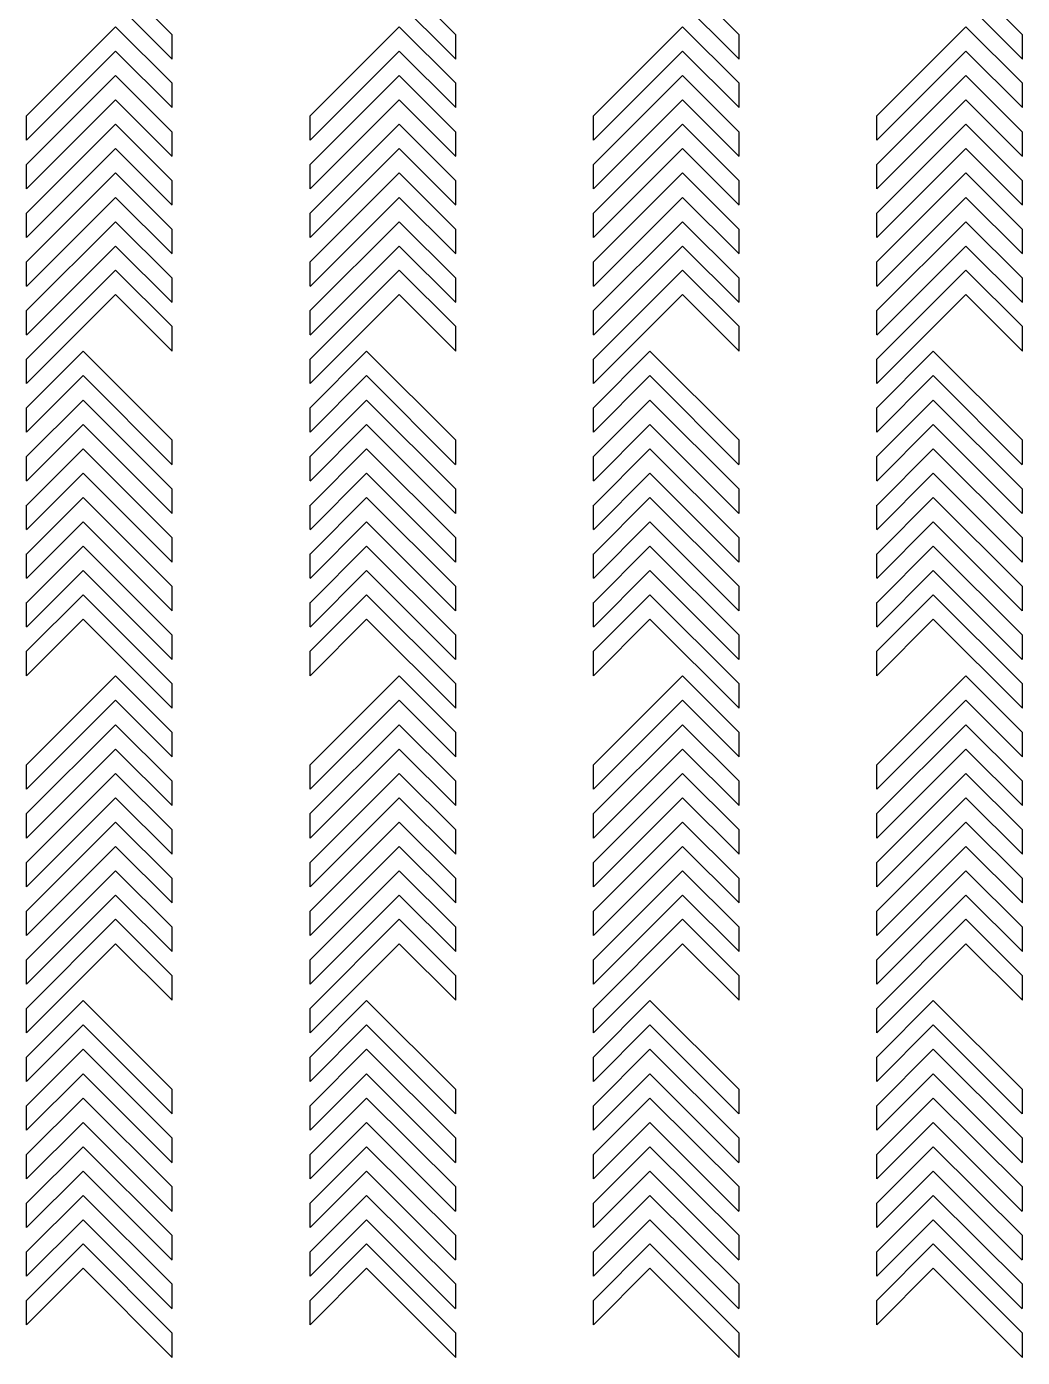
# Model space of a CAD drawing. Header units: millimetres. Extents: x 46777 to 318235, y 145162 to 336036.
# Drawn here: x 154949 to 155972, y 179256 to 180622 of the extents above; entities that cross this region are included whole.
import ezdxf

# ---------------------------------------------------------------- set-up
doc = ezdxf.new("R2010")
doc.units = ezdxf.units.MM

msp = doc.modelspace()

# ---------------------------------------------------------------- linework, layer by layer
at = {"color": 40, "true_color": 0xf8d731}
for p, q in [((155099.1, 180613.8), (155007.6, 180705.3)), ((155390.1, 180613.8), (155298.6, 180705.3)), ((155681.1, 180613.8), (155589.6, 180705.3)), ((155972.1, 180613.8), (155880.6, 180705.3)), ((155099.1, 180588.8), (155007.6, 180680.3)), ((155390.1, 180588.8), (155298.6, 180680.3)), ((155681.1, 180588.8), (155589.6, 180680.3)), ((155972.1, 180588.8), (155880.6, 180680.3)), ((154949.4, 180530.6), (155040.9, 180622)), ((155040.9, 180622), (155099.1, 180564)), ((155240.5, 180530.6), (155331.9, 180622)), ((155331.9, 180622), (155390.1, 180564)), ((155531.5, 180530.6), (155622.9, 180622)), ((155622.9, 180622), (155681.1, 180564)), ((155822.5, 180530.6), (155913.9, 180622)), ((155913.9, 180622), (155972.1, 180564)), ((155099.1, 180588.8), (155099.1, 180613.8)), ((155390.1, 180588.8), (155390.1, 180613.8)), ((155681.1, 180588.8), (155681.1, 180613.8)), ((155972.1, 180588.8), (155972.1, 180613.8)), ((154949.5, 180505.6), (155040.9, 180597)), ((155040.9, 180597), (155099.1, 180539)), ((155240.5, 180505.6), (155331.9, 180597)), ((155331.9, 180597), (155390.1, 180539)), ((155531.5, 180505.6), (155622.9, 180597)), ((155622.9, 180597), (155681.1, 180539)), ((155822.5, 180505.6), (155913.9, 180597)), ((155913.9, 180597), (155972.1, 180539)), ((154949.4, 180480.5), (155040.9, 180571.8)), ((155040.9, 180571.8), (155099.1, 180513.8)), ((155099.1, 180539), (155099.1, 180564)), ((155240.5, 180480.5), (155331.9, 180571.8)), ((155331.9, 180571.8), (155390.1, 180513.8)), ((155390.1, 180539), (155390.1, 180564)), ((155531.5, 180480.5), (155622.9, 180571.8)), ((155622.9, 180571.8), (155681.1, 180513.8)), ((155681.1, 180539), (155681.1, 180564)), ((155822.5, 180480.5), (155913.9, 180571.8)), ((155913.9, 180571.8), (155972.1, 180513.8)), ((155972.1, 180539), (155972.1, 180564)), ((154949.5, 180455.4), (155040.9, 180546.8)), ((155040.9, 180546.8), (155099.1, 180488.8)), ((155240.5, 180455.4), (155331.9, 180546.8)), ((155331.9, 180546.8), (155390.1, 180488.8)), ((155531.5, 180455.4), (155622.9, 180546.8)), ((155622.9, 180546.8), (155681.1, 180488.8)), ((155822.5, 180455.4), (155913.9, 180546.8)), ((155913.9, 180546.8), (155972.1, 180488.8)), ((154949.4, 180505.6), (154949.4, 180530.6)), ((154949.4, 180430.5), (155040.9, 180521.8)), ((155040.9, 180521.8), (155099.1, 180463.8)), ((155240.5, 180505.6), (155240.5, 180530.6)), ((155240.5, 180430.5), (155331.9, 180521.8)), ((155331.9, 180521.8), (155390.1, 180463.8)), ((155531.5, 180505.6), (155531.5, 180530.6)), ((155531.5, 180430.5), (155622.9, 180521.8)), ((155622.9, 180521.8), (155681.1, 180463.8)), ((155822.5, 180505.6), (155822.5, 180530.6)), ((155822.5, 180430.5), (155913.9, 180521.8)), ((155913.9, 180521.8), (155972.1, 180463.8)), ((155099.1, 180489), (155099.1, 180514)), ((155390.1, 180489), (155390.1, 180514)), ((155681.1, 180489), (155681.1, 180514)), ((155972.1, 180489), (155972.1, 180514)), ((154949.5, 180405.4), (155040.9, 180496.8)), ((155040.9, 180496.8), (155099.1, 180438.8)), ((155240.5, 180405.4), (155331.9, 180496.8)), ((155331.9, 180496.8), (155390.1, 180438.8)), ((155531.5, 180405.4), (155622.9, 180496.8)), ((155622.9, 180496.8), (155681.1, 180438.8)), ((155822.5, 180405.4), (155913.9, 180496.8)), ((155913.9, 180496.8), (155972.1, 180438.8)), ((154949.4, 180455.5), (154949.4, 180480.5)), ((154949.4, 180380.5), (155040.9, 180471.8)), ((155040.9, 180471.8), (155099.1, 180413.8)), ((155240.5, 180455.5), (155240.5, 180480.5)), ((155240.5, 180380.5), (155331.9, 180471.8)), ((155331.9, 180471.8), (155390.1, 180413.8)), ((155531.5, 180455.5), (155531.5, 180480.5)), ((155531.5, 180380.5), (155622.9, 180471.8)), ((155622.9, 180471.8), (155681.1, 180413.8)), ((155822.5, 180455.5), (155822.5, 180480.5)), ((155822.5, 180380.5), (155913.9, 180471.8)), ((155913.9, 180471.8), (155972.1, 180413.8)), ((155099.1, 180439), (155099.1, 180464)), ((155390.1, 180439), (155390.1, 180464)), ((155681.1, 180439), (155681.1, 180464)), ((155972.1, 180439), (155972.1, 180464)), ((154949.5, 180355.4), (155040.9, 180446.8)), ((155040.9, 180446.8), (155099.1, 180388.8)), ((155240.5, 180355.4), (155331.9, 180446.8)), ((155331.9, 180446.8), (155390.1, 180388.8)), ((155531.5, 180355.4), (155622.9, 180446.8)), ((155622.9, 180446.8), (155681.1, 180388.8)), ((155822.5, 180355.4), (155913.9, 180446.8)), ((155913.9, 180446.8), (155972.1, 180388.8)), ((154949.4, 180405.5), (154949.4, 180430.5)), ((155240.5, 180405.5), (155240.5, 180430.5)), ((155531.5, 180405.5), (155531.5, 180430.5)), ((155822.5, 180405.5), (155822.5, 180430.5)), ((154949.4, 180330.5), (155040.9, 180421.8)), ((155040.9, 180421.8), (155099.1, 180363.8)), ((155099.1, 180389), (155099.1, 180414)), ((155240.5, 180330.5), (155331.9, 180421.8)), ((155331.9, 180421.8), (155390.1, 180363.8)), ((155390.1, 180389), (155390.1, 180414)), ((155531.5, 180330.5), (155622.9, 180421.8)), ((155622.9, 180421.8), (155681.1, 180363.8)), ((155681.1, 180389), (155681.1, 180414)), ((155822.5, 180330.5), (155913.9, 180421.8)), ((155913.9, 180421.8), (155972.1, 180363.8)), ((155972.1, 180389), (155972.1, 180414)), ((154949.5, 180305.4), (155040.9, 180396.8)), ((155040.9, 180396.8), (155099.1, 180338.8)), ((155240.5, 180305.4), (155331.9, 180396.8)), ((155331.9, 180396.8), (155390.1, 180338.8)), ((155531.5, 180305.4), (155622.9, 180396.8)), ((155622.9, 180396.8), (155681.1, 180338.8)), ((155822.5, 180305.4), (155913.9, 180396.8)), ((155913.9, 180396.8), (155972.1, 180338.8)), ((154949.4, 180355.5), (154949.4, 180380.5)), ((154949.4, 180280.5), (155040.9, 180372)), ((155040.9, 180372), (155099.1, 180314)), ((155240.5, 180355.5), (155240.5, 180380.5)), ((155240.5, 180280.5), (155331.9, 180372)), ((155331.9, 180372), (155390.1, 180314)), ((155531.5, 180355.5), (155531.5, 180380.5)), ((155531.5, 180280.5), (155622.9, 180372)), ((155622.9, 180372), (155681.1, 180314)), ((155822.5, 180355.5), (155822.5, 180380.5)), ((155822.5, 180280.5), (155913.9, 180372)), ((155913.9, 180372), (155972.1, 180314)), ((155099.1, 180339), (155099.1, 180364)), ((155390.1, 180339), (155390.1, 180364)), ((155681.1, 180339), (155681.1, 180364)), ((155972.1, 180339), (155972.1, 180364)), ((154949.4, 180255.5), (155040.9, 180347)), ((155040.9, 180347), (155099.1, 180289)), ((155240.5, 180255.5), (155331.9, 180347)), ((155331.9, 180347), (155390.1, 180289)), ((155531.5, 180255.5), (155622.9, 180347)), ((155622.9, 180347), (155681.1, 180289)), ((155822.5, 180255.5), (155913.9, 180347)), ((155913.9, 180347), (155972.1, 180289)), ((154949.4, 180305.5), (154949.4, 180330.5)), ((155240.5, 180305.5), (155240.5, 180330.5)), ((155531.5, 180305.5), (155531.5, 180330.5)), ((155822.5, 180305.5), (155822.5, 180330.5)), ((155099.1, 180289), (155099.1, 180314)), ((155390.1, 180289), (155390.1, 180314)), ((155681.1, 180289), (155681.1, 180314)), ((155972.1, 180289), (155972.1, 180314)), ((154949.4, 180255.5), (154949.4, 180280.5)), ((155007.6, 180288.7), (154949.5, 180230.6)), ((155099.1, 180197.3), (155007.6, 180288.7)), ((155298.6, 180288.7), (155240.5, 180230.6)), ((155240.5, 180255.5), (155240.5, 180280.5)), ((155390.1, 180197.3), (155298.6, 180288.7)), ((155589.6, 180288.7), (155531.5, 180230.6)), ((155531.5, 180255.5), (155531.5, 180280.5)), ((155681.1, 180197.3), (155589.6, 180288.7)), ((155880.6, 180288.7), (155822.5, 180230.6)), ((155822.5, 180255.5), (155822.5, 180280.5)), ((155972.1, 180197.3), (155880.6, 180288.7)), ((155007.6, 180263.7), (154949.5, 180205.6)), ((155099, 180172.2), (155007.6, 180263.7)), ((155298.6, 180263.7), (155240.5, 180205.6)), ((155390, 180172.2), (155298.6, 180263.7)), ((155589.6, 180263.7), (155531.5, 180205.6)), ((155681, 180172.2), (155589.6, 180263.7)), ((155880.6, 180263.7), (155822.5, 180205.6)), ((155972, 180172.2), (155880.6, 180263.7)), ((155007.6, 180238.5), (154949.5, 180180.5)), ((155099.1, 180147.2), (155007.6, 180238.5)), ((155298.6, 180238.5), (155240.5, 180180.5)), ((155390.1, 180147.2), (155298.6, 180238.5)), ((155589.6, 180238.5), (155531.5, 180180.5)), ((155681.1, 180147.2), (155589.6, 180238.5)), ((155880.6, 180238.5), (155822.5, 180180.5)), ((155972.1, 180147.2), (155880.6, 180238.5)), ((154949.5, 180205.6), (154949.5, 180230.6)), ((155240.5, 180205.6), (155240.5, 180230.6)), ((155531.5, 180205.6), (155531.5, 180230.6)), ((155822.5, 180205.6), (155822.5, 180230.6)), ((155007.6, 180213.5), (154949.5, 180155.5)), ((155099, 180122.1), (155007.6, 180213.5)), ((155298.6, 180213.5), (155240.5, 180155.5)), ((155390, 180122.1), (155298.6, 180213.5)), ((155589.6, 180213.5), (155531.5, 180155.5)), ((155681, 180122.1), (155589.6, 180213.5)), ((155880.6, 180213.5), (155822.5, 180155.5)), ((155972, 180122.1), (155880.6, 180213.5)), ((155099.1, 180172.3), (155099.1, 180197.3)), ((155390.1, 180172.3), (155390.1, 180197.3)), ((155681.1, 180172.3), (155681.1, 180197.3)), ((155972.1, 180172.3), (155972.1, 180197.3)), ((155007.6, 180188.5), (154949.5, 180130.5)), ((154949.5, 180155.6), (154949.5, 180180.6)), ((155099.1, 180097.2), (155007.6, 180188.5)), ((155298.6, 180188.5), (155240.5, 180130.5)), ((155240.5, 180155.6), (155240.5, 180180.6)), ((155390.1, 180097.2), (155298.6, 180188.5)), ((155589.6, 180188.5), (155531.5, 180130.5)), ((155531.5, 180155.6), (155531.5, 180180.6)), ((155681.1, 180097.2), (155589.6, 180188.5)), ((155880.6, 180188.5), (155822.5, 180130.5)), ((155822.5, 180155.6), (155822.5, 180180.6)), ((155972.1, 180097.2), (155880.6, 180188.5)), ((155007.6, 180163.5), (154949.5, 180105.5)), ((155099, 180072.1), (155007.6, 180163.5)), ((155298.6, 180163.5), (155240.5, 180105.5)), ((155390, 180072.1), (155298.6, 180163.5)), ((155589.6, 180163.5), (155531.5, 180105.5)), ((155681, 180072.1), (155589.6, 180163.5)), ((155880.6, 180163.5), (155822.5, 180105.5)), ((155972, 180072.1), (155880.6, 180163.5)), ((155099.1, 180122.2), (155099.1, 180147.2)), ((155390.1, 180122.2), (155390.1, 180147.2)), ((155681.1, 180122.2), (155681.1, 180147.2)), ((155972.1, 180122.2), (155972.1, 180147.2)), ((155007.6, 180138.5), (154949.5, 180080.5)), ((154949.5, 180105.6), (154949.5, 180130.6)), ((155099.1, 180047.2), (155007.6, 180138.5)), ((155298.6, 180138.5), (155240.5, 180080.5)), ((155240.5, 180105.6), (155240.5, 180130.6)), ((155390.1, 180047.2), (155298.6, 180138.5)), ((155589.6, 180138.5), (155531.5, 180080.5)), ((155531.5, 180105.6), (155531.5, 180130.6)), ((155681.1, 180047.2), (155589.6, 180138.5)), ((155880.6, 180138.5), (155822.5, 180080.5)), ((155822.5, 180105.6), (155822.5, 180130.6)), ((155972.1, 180047.2), (155880.6, 180138.5)), ((155007.6, 180113.5), (154949.5, 180055.5)), ((155099, 180022.1), (155007.6, 180113.5)), ((155298.6, 180113.5), (155240.5, 180055.5)), ((155390, 180022.1), (155298.6, 180113.5)), ((155589.6, 180113.5), (155531.5, 180055.5)), ((155681, 180022.1), (155589.6, 180113.5)), ((155880.6, 180113.5), (155822.5, 180055.5)), ((155972, 180022.1), (155880.6, 180113.5)), ((155007.6, 180088.5), (154949.5, 180030.5)), ((155099.1, 179997.2), (155007.6, 180088.5)), ((155099.1, 180072.2), (155099.1, 180097.2)), ((155298.6, 180088.5), (155240.5, 180030.5)), ((155390.1, 179997.2), (155298.6, 180088.5)), ((155390.1, 180072.2), (155390.1, 180097.2)), ((155589.6, 180088.5), (155531.5, 180030.5)), ((155681.1, 179997.2), (155589.6, 180088.5)), ((155681.1, 180072.2), (155681.1, 180097.2)), ((155880.6, 180088.5), (155822.5, 180030.5)), ((155972.1, 179997.2), (155880.6, 180088.5)), ((155972.1, 180072.2), (155972.1, 180097.2)), ((154949.5, 180055.6), (154949.5, 180080.6)), ((155240.5, 180055.6), (155240.5, 180080.6)), ((155531.5, 180055.6), (155531.5, 180080.6)), ((155822.5, 180055.6), (155822.5, 180080.6)), ((155007.6, 180063.5), (154949.5, 180005.5)), ((155099, 179972.1), (155007.6, 180063.5)), ((155298.6, 180063.5), (155240.5, 180005.5)), ((155390, 179972.1), (155298.6, 180063.5)), ((155589.6, 180063.5), (155531.5, 180005.5)), ((155681, 179972.1), (155589.6, 180063.5)), ((155880.6, 180063.5), (155822.5, 180005.5)), ((155972, 179972.1), (155880.6, 180063.5)), ((155099.1, 180022.2), (155099.1, 180047.2)), ((155390.1, 180022.2), (155390.1, 180047.2)), ((155681.1, 180022.2), (155681.1, 180047.2)), ((155972.1, 180022.2), (155972.1, 180047.2)), ((155007.6, 180038.7), (154949.5, 179980.6)), ((154949.5, 180005.6), (154949.5, 180030.6)), ((155099.1, 179947.2), (155007.6, 180038.7)), ((155298.6, 180038.7), (155240.5, 179980.6)), ((155240.5, 180005.6), (155240.5, 180030.6)), ((155390.1, 179947.2), (155298.6, 180038.7)), ((155589.6, 180038.7), (155531.5, 179980.6)), ((155531.5, 180005.6), (155531.5, 180030.6)), ((155681.1, 179947.2), (155589.6, 180038.7)), ((155880.6, 180038.7), (155822.5, 179980.6)), ((155822.5, 180005.6), (155822.5, 180030.6)), ((155972.1, 179947.2), (155880.6, 180038.7)), ((155007.6, 180013.7), (154949.5, 179955.6)), ((155099.1, 179922.2), (155007.6, 180013.7)), ((155298.6, 180013.7), (155240.5, 179955.6)), ((155390.1, 179922.2), (155298.6, 180013.7)), ((155589.6, 180013.7), (155531.5, 179955.6)), ((155681.1, 179922.2), (155589.6, 180013.7)), ((155880.6, 180013.7), (155822.5, 179955.6)), ((155972.1, 179922.2), (155880.6, 180013.7)), ((155099.1, 179972.2), (155099.1, 179997.2)), ((155390.1, 179972.2), (155390.1, 179997.2)), ((155681.1, 179972.2), (155681.1, 179997.2)), ((155972.1, 179972.2), (155972.1, 179997.2)), ((154949.5, 179955.6), (154949.5, 179980.6)), ((155240.5, 179955.6), (155240.5, 179980.6)), ((155531.5, 179955.6), (155531.5, 179980.6)), ((155822.5, 179955.6), (155822.5, 179980.6)), ((154949.4, 179864), (155040.9, 179955.4)), ((155040.9, 179955.4), (155099.1, 179897.4)), ((155240.5, 179864), (155331.9, 179955.4)), ((155331.9, 179955.4), (155390.1, 179897.4)), ((155531.5, 179864), (155622.9, 179955.4)), ((155622.9, 179955.4), (155681.1, 179897.4)), ((155822.5, 179864), (155913.9, 179955.4)), ((155913.9, 179955.4), (155972.1, 179897.4)), ((155099.1, 179922.2), (155099.1, 179947.2)), ((155390.1, 179922.2), (155390.1, 179947.2)), ((155681.1, 179922.2), (155681.1, 179947.2)), ((155972.1, 179922.2), (155972.1, 179947.2)), ((154949.5, 179839), (155040.9, 179930.4)), ((155040.9, 179930.4), (155099.1, 179872.4)), ((155240.5, 179839), (155331.9, 179930.4)), ((155331.9, 179930.4), (155390.1, 179872.4)), ((155531.5, 179839), (155622.9, 179930.4)), ((155622.9, 179930.4), (155681.1, 179872.4)), ((155822.5, 179839), (155913.9, 179930.4)), ((155913.9, 179930.4), (155972.1, 179872.4)), ((154949.4, 179813.9), (155040.9, 179905.2)), ((155040.9, 179905.2), (155099.1, 179847.2)), ((155099.1, 179872.4), (155099.1, 179897.4)), ((155240.5, 179813.9), (155331.9, 179905.2)), ((155331.9, 179905.2), (155390.1, 179847.2)), ((155390.1, 179872.4), (155390.1, 179897.4)), ((155531.5, 179813.9), (155622.9, 179905.2)), ((155622.9, 179905.2), (155681.1, 179847.2)), ((155681.1, 179872.4), (155681.1, 179897.4)), ((155822.5, 179813.9), (155913.9, 179905.2)), ((155913.9, 179905.2), (155972.1, 179847.2)), ((155972.1, 179872.4), (155972.1, 179897.4)), ((154949.5, 179788.8), (155040.9, 179880.2)), ((155040.9, 179880.2), (155099.1, 179822.2)), ((155240.5, 179788.8), (155331.9, 179880.2)), ((155331.9, 179880.2), (155390.1, 179822.2)), ((155531.5, 179788.8), (155622.9, 179880.2)), ((155622.9, 179880.2), (155681.1, 179822.2)), ((155822.5, 179788.8), (155913.9, 179880.2)), ((155913.9, 179880.2), (155972.1, 179822.2)), ((154949.4, 179839), (154949.4, 179864)), ((154949.4, 179763.9), (155040.9, 179855.2)), ((155040.9, 179855.2), (155099.1, 179797.2)), ((155240.5, 179839), (155240.5, 179864)), ((155240.5, 179763.9), (155331.9, 179855.2)), ((155331.9, 179855.2), (155390.1, 179797.2)), ((155531.5, 179839), (155531.5, 179864)), ((155531.5, 179763.9), (155622.9, 179855.2)), ((155622.9, 179855.2), (155681.1, 179797.2)), ((155822.5, 179839), (155822.5, 179864)), ((155822.5, 179763.9), (155913.9, 179855.2)), ((155913.9, 179855.2), (155972.1, 179797.2)), ((155099.1, 179822.4), (155099.1, 179847.4)), ((155390.1, 179822.4), (155390.1, 179847.4)), ((155681.1, 179822.4), (155681.1, 179847.4)), ((155972.1, 179822.4), (155972.1, 179847.4)), ((154949.5, 179738.8), (155040.9, 179830.2)), ((155040.9, 179830.2), (155099.1, 179772.2)), ((155240.5, 179738.8), (155331.9, 179830.2)), ((155331.9, 179830.2), (155390.1, 179772.2)), ((155531.5, 179738.8), (155622.9, 179830.2)), ((155622.9, 179830.2), (155681.1, 179772.2)), ((155822.5, 179738.8), (155913.9, 179830.2)), ((155913.9, 179830.2), (155972.1, 179772.2)), ((154949.4, 179788.9), (154949.4, 179813.9)), ((155240.5, 179788.9), (155240.5, 179813.9)), ((155531.5, 179788.9), (155531.5, 179813.9)), ((155822.5, 179788.9), (155822.5, 179813.9)), ((154949.4, 179713.9), (155040.9, 179805.2)), ((155040.9, 179805.2), (155099.1, 179747.2)), ((155099.1, 179772.4), (155099.1, 179797.4)), ((155240.5, 179713.9), (155331.9, 179805.2)), ((155331.9, 179805.2), (155390.1, 179747.2)), ((155390.1, 179772.4), (155390.1, 179797.4)), ((155531.5, 179713.9), (155622.9, 179805.2)), ((155622.9, 179805.2), (155681.1, 179747.2)), ((155681.1, 179772.4), (155681.1, 179797.4)), ((155822.5, 179713.9), (155913.9, 179805.2)), ((155913.9, 179805.2), (155972.1, 179747.2)), ((155972.1, 179772.4), (155972.1, 179797.4)), ((154949.5, 179688.8), (155040.9, 179780.2)), ((155040.9, 179780.2), (155099.1, 179722.2)), ((155240.5, 179688.8), (155331.9, 179780.2)), ((155331.9, 179780.2), (155390.1, 179722.2)), ((155531.5, 179688.8), (155622.9, 179780.2)), ((155622.9, 179780.2), (155681.1, 179722.2)), ((155822.5, 179688.8), (155913.9, 179780.2)), ((155913.9, 179780.2), (155972.1, 179722.2)), ((154949.4, 179738.9), (154949.4, 179763.9)), ((155240.5, 179738.9), (155240.5, 179763.9)), ((155531.5, 179738.9), (155531.5, 179763.9)), ((155822.5, 179738.9), (155822.5, 179763.9)), ((154949.4, 179663.9), (155040.9, 179755.2)), ((155040.9, 179755.2), (155099.1, 179697.2)), ((155099.1, 179722.4), (155099.1, 179747.4)), ((155240.5, 179663.9), (155331.9, 179755.2)), ((155331.9, 179755.2), (155390.1, 179697.2)), ((155390.1, 179722.4), (155390.1, 179747.4)), ((155531.5, 179663.9), (155622.9, 179755.2)), ((155622.9, 179755.2), (155681.1, 179697.2)), ((155681.1, 179722.4), (155681.1, 179747.4)), ((155822.5, 179663.9), (155913.9, 179755.2)), ((155913.9, 179755.2), (155972.1, 179697.2)), ((155972.1, 179722.4), (155972.1, 179747.4)), ((154949.5, 179638.8), (155040.9, 179730.2)), ((155040.9, 179730.2), (155099.1, 179672.2)), ((155240.5, 179638.8), (155331.9, 179730.2)), ((155331.9, 179730.2), (155390.1, 179672.2)), ((155531.5, 179638.8), (155622.9, 179730.2)), ((155622.9, 179730.2), (155681.1, 179672.2)), ((155822.5, 179638.8), (155913.9, 179730.2)), ((155913.9, 179730.2), (155972.1, 179672.2)), ((154949.4, 179688.9), (154949.4, 179713.9)), ((154949.4, 179613.9), (155040.9, 179705.4)), ((155040.9, 179705.4), (155099.1, 179647.4)), ((155240.5, 179688.9), (155240.5, 179713.9)), ((155240.5, 179613.9), (155331.9, 179705.4)), ((155331.9, 179705.4), (155390.1, 179647.4)), ((155531.5, 179688.9), (155531.5, 179713.9)), ((155531.5, 179613.9), (155622.9, 179705.4)), ((155622.9, 179705.4), (155681.1, 179647.4)), ((155822.5, 179688.9), (155822.5, 179713.9)), ((155822.5, 179613.9), (155913.9, 179705.4)), ((155913.9, 179705.4), (155972.1, 179647.4)), ((155099.1, 179672.4), (155099.1, 179697.4)), ((155390.1, 179672.4), (155390.1, 179697.4)), ((155681.1, 179672.4), (155681.1, 179697.4)), ((155972.1, 179672.4), (155972.1, 179697.4)), ((154949.4, 179588.9), (155040.9, 179680.4)), ((155040.9, 179680.4), (155099.1, 179622.4)), ((155240.5, 179588.9), (155331.9, 179680.4)), ((155331.9, 179680.4), (155390.1, 179622.4)), ((155531.5, 179588.9), (155622.9, 179680.4)), ((155622.9, 179680.4), (155681.1, 179622.4)), ((155822.5, 179588.9), (155913.9, 179680.4)), ((155913.9, 179680.4), (155972.1, 179622.4)), ((154949.4, 179638.9), (154949.4, 179663.9)), ((155240.5, 179638.9), (155240.5, 179663.9)), ((155531.5, 179638.9), (155531.5, 179663.9)), ((155822.5, 179638.9), (155822.5, 179663.9)), ((155099.1, 179622.4), (155099.1, 179647.4)), ((155390.1, 179622.4), (155390.1, 179647.4)), ((155681.1, 179622.4), (155681.1, 179647.4)), ((155972.1, 179622.4), (155972.1, 179647.4)), ((155007.6, 179622.1), (154949.5, 179564)), ((155099.1, 179530.7), (155007.6, 179622.1)), ((155298.6, 179622.1), (155240.5, 179564)), ((155390.1, 179530.7), (155298.6, 179622.1)), ((155589.6, 179622.1), (155531.5, 179564)), ((155681.1, 179530.7), (155589.6, 179622.1)), ((155880.6, 179622.1), (155822.5, 179564)), ((155972.1, 179530.7), (155880.6, 179622.1)), ((154949.4, 179588.9), (154949.4, 179613.9)), ((155240.5, 179588.9), (155240.5, 179613.9)), ((155531.5, 179588.9), (155531.5, 179613.9)), ((155822.5, 179588.9), (155822.5, 179613.9)), ((155007.6, 179597.1), (154949.5, 179539)), ((155099, 179505.6), (155007.6, 179597.1)), ((155298.6, 179597.1), (155240.5, 179539)), ((155390, 179505.6), (155298.6, 179597.1)), ((155589.6, 179597.1), (155531.5, 179539)), ((155681, 179505.6), (155589.6, 179597.1)), ((155880.6, 179597.1), (155822.5, 179539)), ((155972, 179505.6), (155880.6, 179597.1)), ((155007.6, 179571.9), (154949.5, 179513.9)), ((155099.1, 179480.6), (155007.6, 179571.9)), ((155298.6, 179571.9), (155240.5, 179513.9)), ((155390.1, 179480.6), (155298.6, 179571.9)), ((155589.6, 179571.9), (155531.5, 179513.9)), ((155681.1, 179480.6), (155589.6, 179571.9)), ((155880.6, 179571.9), (155822.5, 179513.9)), ((155972.1, 179480.6), (155880.6, 179571.9)), ((154949.5, 179539), (154949.5, 179564)), ((155240.5, 179539), (155240.5, 179564)), ((155531.5, 179539), (155531.5, 179564)), ((155822.5, 179539), (155822.5, 179564)), ((155007.6, 179546.9), (154949.5, 179488.9)), ((155099, 179455.5), (155007.6, 179546.9)), ((155298.6, 179546.9), (155240.5, 179488.9)), ((155390, 179455.5), (155298.6, 179546.9)), ((155589.6, 179546.9), (155531.5, 179488.9)), ((155681, 179455.5), (155589.6, 179546.9)), ((155880.6, 179546.9), (155822.5, 179488.9)), ((155972, 179455.5), (155880.6, 179546.9)), ((155099.1, 179505.7), (155099.1, 179530.7)), ((155390.1, 179505.7), (155390.1, 179530.7)), ((155681.1, 179505.7), (155681.1, 179530.7)), ((155972.1, 179505.7), (155972.1, 179530.7)), ((155007.6, 179521.9), (154949.5, 179463.9)), ((154949.5, 179489), (154949.5, 179514)), ((155099.1, 179430.6), (155007.6, 179521.9)), ((155298.6, 179521.9), (155240.5, 179463.9)), ((155240.5, 179489), (155240.5, 179514)), ((155390.1, 179430.6), (155298.6, 179521.9)), ((155589.6, 179521.9), (155531.5, 179463.9)), ((155531.5, 179489), (155531.5, 179514)), ((155681.1, 179430.6), (155589.6, 179521.9)), ((155880.6, 179521.9), (155822.5, 179463.9)), ((155822.5, 179489), (155822.5, 179514)), ((155972.1, 179430.6), (155880.6, 179521.9)), ((155007.6, 179496.9), (154949.5, 179438.9)), ((155099, 179405.5), (155007.6, 179496.9)), ((155298.6, 179496.9), (155240.5, 179438.9)), ((155390, 179405.5), (155298.6, 179496.9)), ((155589.6, 179496.9), (155531.5, 179438.9)), ((155681, 179405.5), (155589.6, 179496.9)), ((155880.6, 179496.9), (155822.5, 179438.9)), ((155972, 179405.5), (155880.6, 179496.9)), ((155007.6, 179471.9), (154949.5, 179413.9)), ((155099.1, 179380.6), (155007.6, 179471.9)), ((155099.1, 179455.6), (155099.1, 179480.6)), ((155298.6, 179471.9), (155240.5, 179413.9)), ((155390.1, 179380.6), (155298.6, 179471.9)), ((155390.1, 179455.6), (155390.1, 179480.6)), ((155589.6, 179471.9), (155531.5, 179413.9)), ((155681.1, 179380.6), (155589.6, 179471.9)), ((155681.1, 179455.6), (155681.1, 179480.6)), ((155880.6, 179471.9), (155822.5, 179413.9)), ((155972.1, 179380.6), (155880.6, 179471.9)), ((155972.1, 179455.6), (155972.1, 179480.6)), ((154949.5, 179439), (154949.5, 179464)), ((155240.5, 179439), (155240.5, 179464)), ((155531.5, 179439), (155531.5, 179464)), ((155822.5, 179439), (155822.5, 179464)), ((155007.6, 179446.9), (154949.5, 179388.9)), ((155099, 179355.5), (155007.6, 179446.9)), ((155298.6, 179446.9), (155240.5, 179388.9)), ((155390, 179355.5), (155298.6, 179446.9)), ((155589.6, 179446.9), (155531.5, 179388.9)), ((155681, 179355.5), (155589.6, 179446.9)), ((155880.6, 179446.9), (155822.5, 179388.9)), ((155972, 179355.5), (155880.6, 179446.9)), ((155099.1, 179405.6), (155099.1, 179430.6)), ((155390.1, 179405.6), (155390.1, 179430.6)), ((155681.1, 179405.6), (155681.1, 179430.6)), ((155972.1, 179405.6), (155972.1, 179430.6)), ((155007.6, 179421.9), (154949.5, 179363.9)), ((155099.1, 179330.6), (155007.6, 179421.9)), ((155298.6, 179421.9), (155240.5, 179363.9)), ((155390.1, 179330.6), (155298.6, 179421.9)), ((155589.6, 179421.9), (155531.5, 179363.9)), ((155681.1, 179330.6), (155589.6, 179421.9)), ((155880.6, 179421.9), (155822.5, 179363.9)), ((155972.1, 179330.6), (155880.6, 179421.9)), ((154949.5, 179389), (154949.5, 179414)), ((155240.5, 179389), (155240.5, 179414)), ((155531.5, 179389), (155531.5, 179414)), ((155822.5, 179389), (155822.5, 179414)), ((155007.6, 179396.9), (154949.5, 179338.9)), ((155099, 179305.5), (155007.6, 179396.9)), ((155298.6, 179396.9), (155240.5, 179338.9)), ((155390, 179305.5), (155298.6, 179396.9)), ((155589.6, 179396.9), (155531.5, 179338.9)), ((155681, 179305.5), (155589.6, 179396.9)), ((155880.6, 179396.9), (155822.5, 179338.9)), ((155972, 179305.5), (155880.6, 179396.9)), ((155099.1, 179355.6), (155099.1, 179380.6)), ((155390.1, 179355.6), (155390.1, 179380.6)), ((155681.1, 179355.6), (155681.1, 179380.6)), ((155972.1, 179355.6), (155972.1, 179380.6)), ((155007.6, 179372.1), (154949.5, 179314)), ((154949.5, 179339), (154949.5, 179364)), ((155099.1, 179280.6), (155007.6, 179372.1)), ((155298.6, 179372.1), (155240.5, 179314)), ((155240.5, 179339), (155240.5, 179364)), ((155390.1, 179280.6), (155298.6, 179372.1)), ((155589.6, 179372.1), (155531.5, 179314)), ((155531.5, 179339), (155531.5, 179364)), ((155681.1, 179280.6), (155589.6, 179372.1)), ((155880.6, 179372.1), (155822.5, 179314)), ((155822.5, 179339), (155822.5, 179364)), ((155972.1, 179280.6), (155880.6, 179372.1)), ((155007.6, 179347.1), (154949.5, 179289)), ((155099.1, 179255.6), (155007.6, 179347.1)), ((155298.6, 179347.1), (155240.5, 179289)), ((155390.1, 179255.6), (155298.6, 179347.1)), ((155589.6, 179347.1), (155531.5, 179289)), ((155681.1, 179255.6), (155589.6, 179347.1)), ((155880.6, 179347.1), (155822.5, 179289)), ((155972.1, 179255.6), (155880.6, 179347.1)), ((155099.1, 179305.6), (155099.1, 179330.6)), ((155390.1, 179305.6), (155390.1, 179330.6)), ((155681.1, 179305.6), (155681.1, 179330.6)), ((155972.1, 179305.6), (155972.1, 179330.6)), ((154949.5, 179289), (154949.5, 179314)), ((155240.5, 179289), (155240.5, 179314)), ((155531.5, 179289), (155531.5, 179314)), ((155822.5, 179289), (155822.5, 179314)), ((155099.1, 179255.6), (155099.1, 179280.6)), ((155390.1, 179255.6), (155390.1, 179280.6)), ((155681.1, 179255.6), (155681.1, 179280.6)), ((155972.1, 179255.6), (155972.1, 179280.6))]:
    msp.add_line(p, q, dxfattribs=at)

doc.saveas('drawing.dxf')
